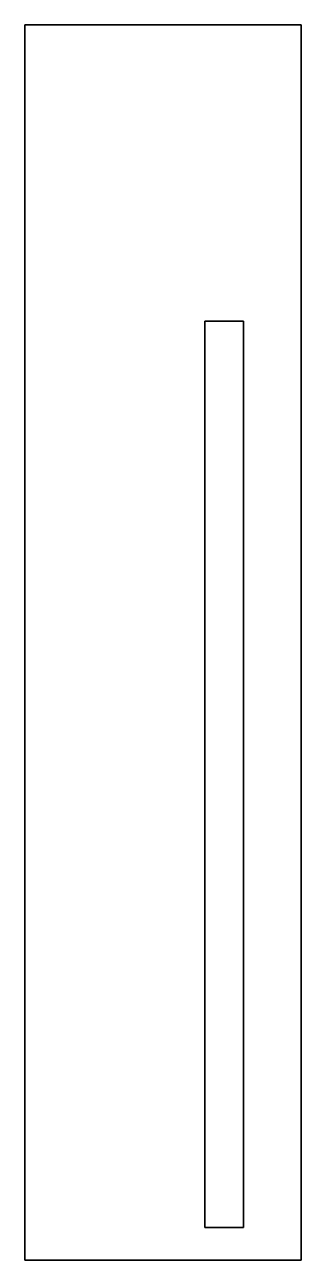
# Model space of a CAD drawing. Header units: millimetres. Extents: x 0 to 335, y 0 to 1500.
import ezdxf

# ---------------------------------------------------------------- set-up
doc = ezdxf.new("R2010")
doc.units = ezdxf.units.MM
doc.layers.add('Painel', color=5, linetype='Continuous')
doc.layers.add('Usinagem', color=2, linetype='Continuous')

msp = doc.modelspace()

# ---------------------------------------------------------------- linework, layer by layer
at = {"layer": 'Painel'}
for points in [[(0, 0), (335, 0), (335, 1500), (0, 1500)], [(0, 0, 30), (0, 0), (0, 1500), (0, 1500, 30)], [(335, 1500, 30), (0, 1500, 30), (0, 1500), (335, 1500)], [(335, 0), (335, 0, 30), (335, 1500, 30), (335, 1500)], [(0, 0, 30), (0, 0), (335, 0), (335, 0, 30)]]:
    msp.add_3dface(points, dxfattribs=at)
for points, invisible_edges in [([(0, 1140, 30), (335, 1140, 30), (335, 1500, 30), (0, 1500, 30)], 1), ([(218, 40, 30), (0, 40, 30), (0, 1140, 30), (218, 1140, 30)], 13), ([(265, 1140, 30), (335, 1140, 30), (335, 40, 30), (265, 40, 30)], 13), ([(0, 40, 30), (0, 0, 30), (335, 0, 30), (335, 40, 30)], 8)]:
    msp.add_3dface(points, dxfattribs=dict(at, invisible_edges=invisible_edges))
at = {"layer": 'Usinagem'}
for points in [[(218, 40, 30), (218, 40, 18), (218, 1140, 18), (218, 1140, 30)], [(218, 1140, 30), (265, 1140, 30), (265, 1140, 18), (218, 1140, 18)], [(265, 1140, 18), (218, 1140, 18), (218, 40, 18), (265, 40, 18)], [(265, 40, 30), (265, 40, 18), (265, 1140, 18), (265, 1140, 30)], [(218, 40, 30), (218, 40, 18), (265, 40, 18), (265, 40, 30)]]:
    msp.add_3dface(points, dxfattribs=at)

doc.saveas('drawing.dxf')
